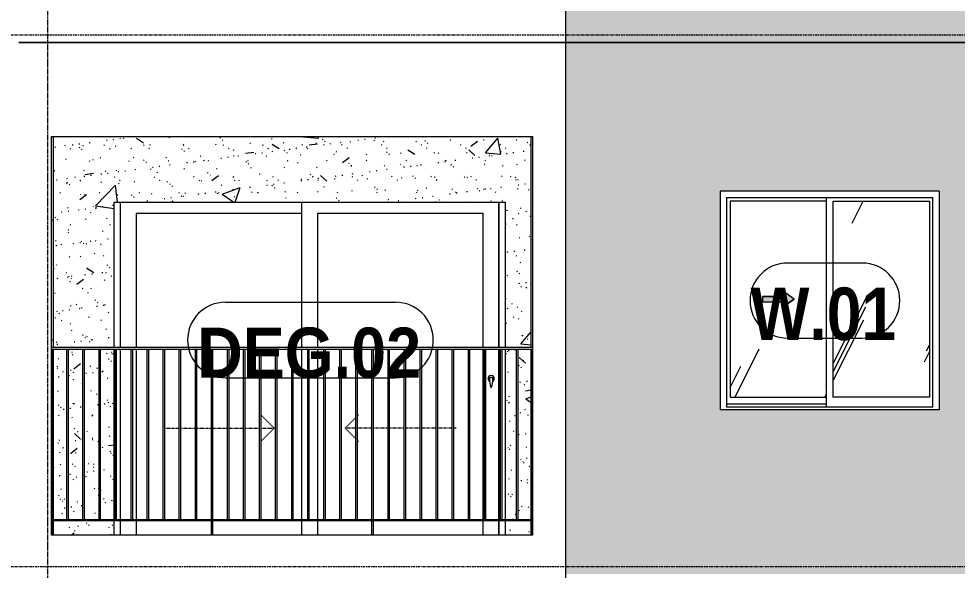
# Model space of a CAD drawing. Header units: millimetres. Extents: x -134153 to 99383, y -5233 to 35400.
# Drawn here: x 61274 to 67274, y 15775 to 19302 of the extents above; entities that cross this region are included whole.
import ezdxf

# ---------------------------------------------------------------- set-up
doc = ezdxf.new("R2010")
doc.units = ezdxf.units.MM
for name, pattern in [('1 NÉT CALL OUT', [6, 3, -3]), ('Centre', [31.75, 6.35, -4.7625, 15.875, -4.7625]), ('Dash', [6, 3, -3]), ('Grid Line', [22.225, 12.7, -3.175, 3.175, -3.175])]:
    doc.linetypes.add(name, pattern=pattern)
for name, color, linetype, lineweight in [('0-2', 250, 'Continuous', 5), ('A-DETL-GENF', 92, 'Continuous', 9), ('A-DETL-GENF-1', 92, '1 NÉT CALL OUT', 9), ('A-DOOR', 31, 'Continuous', 9), ('A-DOOR-FRAM', 31, 'Continuous', 9), ('A-DOOR-HDLN', 31, 'Dash', 9), ('A-DOOR-IDEN', 31, 'Continuous', 9), ('A-FLOR-HRAL', 11, 'Continuous', 9), ('A-FLOR-LEVL-2', 51, 'Centre', 9), ('A-GLAZ', 151, 'Continuous', 9), ('A-GLAZ-3', 7, '1 NÉT CALL OUT', 9), ('A-GLAZ-IDEN', 152, 'Continuous', 9), ('A-WALL', 113, 'Continuous', 9), ('A-WALL-PATT-1', 9, 'Continuous', 9), ('A-WALL-PATT-2', 111, 'Continuous', 5), ('I-WALL-1', 7, 'Continuous', 9), ('S-GRID-1', 1, 'Grid Line', 9)]:
    doc.layers.add(name, color=color, linetype=linetype, lineweight=lineweight)
doc.styles.add('Arial_B_1', font='arialbd_0.ttf', dxfattribs={"width": 0.85, "height": 336})
doc.styles.add('Arial_B_2', font='arialbd_0.ttf', dxfattribs={"width": 0.9, "height": 320})
pattern_1 = [(50, (82572.6, 0), (1165.978, -102.01), [121.92, -1341.12]), (355, (82572.6, 0), (-225.554, 1222.763), [97.536, -1072.896]), (100.451, (82669.8, -8.5), (940.433, 1120.746), [103.616, -1139.776]), (46.184, (82572.6, 325.1), (1734.906, -269.074), [182.88, -2011.68]), (96.636, (82717.2, 302.7), (1519.38, 1583.54), [155.42, -1709.66]), (351.184, (82572.6, 325.1), (1519.39, 1583.52), [146.3, -1609.34]), (21, (82735.2, 243.8), (970.332, -654.498), [121.92, -1341.12]), (326, (82735.2, 243.8), (395.533, 1178.804), [97.536, -1072.896]), (71.451, (82816, 189.3), (1365.87, 524.296), [103.616, -1139.776]), (37.5, (82572.62, 0), (19.767, 541.153), [53.645, -1006.246, 53.645, -1035.507, -1076.96]), (37.5, (82572.62, 0), (19.767, 541.153), [-2149.043, 53.645, -1023.315]), (7.5, (82572.6, 0), (427.646, 641.156), [53.645, -567.334, 53.645, -981.862, -410.464]), (7.5, (82572.6, 0), (427.646, 641.156), [-1656.486, 53.645, -356.82]), (327.5, (82210.1, 0), (867.782, -36.665), [53.645, -352.755, 53.645, -1214.323, -1682.496]), (327.5, (82210.1, 0), (867.782, -36.665), [-1674.368, 53.645, -1628.85]), (317.5, (82047.56, 0), (948.028, 162.73), [53.645, -474.675, 53.645, -788.416, -1194.816]), (317.5, (82047.56, 0), (948.028, 162.73), [-1370.38, 53.645, -1141.17])]
pattern_2 = [(37.5, (82572.62, 0), (-5.1206, 156.61216), [5.364, -118.181, 5.364, -132.812, -132.08]), (37.5, (82572.62, 0), (-5.1206, 156.61216), [-261.722, 5.364, -126.716]), (7.5, (82572.62, 0), (143.847, 229.3842), [5.364, -61.285, 5.364, -105.989, -42.672]), (7.5, (82572.62, 0), (143.847, 229.3842), [-178.003, 5.364, -37.308]), (327.5, (82472.65, 0), (253.1176, 0.4601), [5.364, -35.276, 5.364, -140.94, -191.008]), (327.5, (82472.65, 0), (253.1176, 0.4601), [-186.944, 5.364, -185.644]), (317.5, (82472.65, 0), (244.3381, 71.3376), [5.364, -14.956, 5.364, -90.546, -109.728]), (317.5, (82472.65, 0), (244.3381, 71.3376), [-116.23, 5.364, -104.364])]
pattern_3 = [(63.435, (84482.24, 111.3), (-0.002, 1625.6), [567.96, -3066.99]), (63.435, (82856.64, 111.3), (-0.002, 1625.6), [567.96, -3066.99]), (63.435, (85260.4, 425.35), (-0.002, 1625.6), [567.96, -3066.99]), (63.435, (83634.8, 425.35), (-0.002, 1625.6), [567.96, -3066.99]), (63.435, (85142.64, 314.5), (-0.002, 1625.6), [567.96, -3066.99]), (63.435, (83517.04, 314.5), (-0.002, 1625.6), [567.96, -3066.99]), (63.435, (85022.6, 949.4), (-0.002, 1625.6), [276.055, -3358.9]), (63.435, (83397, 949.4), (-0.002, 1625.6), [276.055, -3358.9]), (63.435, (84944.06, 851.15), (-0.002, 1625.6), [567.96, -3066.99]), (63.435, (83318.46, 851.15), (-0.002, 1625.6), [567.96, -3066.99]), (63.435, (84957.9, 921.7), (-0.002, 1625.6), [567.96, -3066.99]), (63.435, (83332.3, 921.7), (-0.002, 1625.6), [567.96, -3066.99]), (63.435, (84302.1, 612.2), (-0.002, 1625.6), [567.96, -3066.99]), (63.435, (82676.5, 612.2), (-0.002, 1625.6), [567.96, -3066.99]), (63.435, (84315.9, 695.35), (-0.002, 1625.6), [567.96, -3066.99]), (63.435, (82690.3, 695.35), (-0.002, 1625.6), [567.96, -3066.99]), (63.435, (84319.65, 755.3), (-0.002, 1625.6), [567.96, -3066.99]), (63.435, (82694.05, 755.3), (-0.002, 1625.6), [567.96, -3066.99])]

# ---------------------------------------------------------------- blocks, each defined once
blk = doc.blocks.new('NCV_TKTC_TANG 5_rvt-2-TKCS_MẶT ĐỨNG HƯỚNG NAM')
at = {"layer": 'A-WALL-PATT-1'}
h = blk.add_hatch(dxfattribs=at)
h.set_pattern_fill('FP_31', color=256, style=0, pattern_type=2)
h.set_pattern_definition(pattern_1)
h.paths.add_polyline_path([(99982.6, 16000), (99987.6, 16000), (99987.1, 16090), (99982.6, 16090), (99982.6, 16006.2)])
h.paths.add_polyline_path([(99987.1, 16100), (99987.6, 16100), (99987.6, 17190), (99982.6, 17190), (99982.6, 16100)])
h.paths.add_polyline_path([(99987.6, 17200), (99987.6, 18550), (99977.6, 18550), (99977.6, 17200), (99983.4, 17200)])
h = blk.add_hatch(dxfattribs=at)
h.set_pattern_fill('FP_32', color=256, style=0, pattern_type=2)
h.set_pattern_definition(pattern_2)
h.paths.add_polyline_path([(99982.6, 16000), (99987.6, 16000), (99987.1, 16090), (99982.6, 16090), (99982.6, 16006.2)])
h.paths.add_polyline_path([(99987.1, 16100), (99987.6, 16100), (99987.6, 17190), (99982.6, 17190), (99982.6, 16100)])
h.paths.add_polyline_path([(99987.6, 17200), (99987.6, 18550), (99977.6, 18550), (99977.6, 17200), (99983.4, 17200)])
h = blk.add_hatch(dxfattribs=at)
h.set_pattern_fill('FP_31', color=256, style=0, pattern_type=2)
h.set_pattern_definition(pattern_1)
h.paths.add_polyline_path([(99987.6, 16000), (100377.6, 16000), (100377.6, 16090), (99987.6, 16090), (99987.6, 16012.5)])
h.paths.add_polyline_path([(103042.6, 16000), (103042.6, 16090), (102877.6, 16090), (102877.6, 16000), (103031.7, 16000)])
h.paths.add_polyline_path([(102949.8, 16100), (102949.8, 17190), (102877.6, 17190), (102877.6, 16100)])
h.paths.add_polyline_path([(100030.3, 16100), (100075.2, 16100), (100075.2, 17190), (99987.6, 17190), (99987.6, 16100), (100021.4, 16100)])
h.paths.add_polyline_path([(102959.8, 16100), (103042.6, 16100), (103042.6, 17190), (102959.8, 17190), (102959.8, 16451.2)])
h.paths.add_polyline_path([(100085.2, 16100), (100177.9, 16100), (100177.9, 17190), (100085.2, 17190), (100085.2, 16421)])
h.paths.add_polyline_path([(100187.9, 16100), (100280.6, 16100), (100280.6, 17190), (100187.9, 17190), (100187.9, 16451.2)])
h.paths.add_polyline_path([(100290.6, 16100), (100377.6, 16100), (100377.6, 17190), (100290.6, 17190), (100290.6, 16451.2)])
h.paths.add_polyline_path([(102877.6, 17200), (103042.6, 17200), (103042.6, 18550), (99987.6, 18550), (99987.6, 17200), (100377.6, 17200), (100377.6, 18130), (102877.6, 18130), (102877.6, 17555.4)])
h = blk.add_hatch(dxfattribs=at)
h.set_pattern_fill('FP_32', color=256, style=0, pattern_type=2)
h.set_pattern_definition(pattern_2)
h.paths.add_polyline_path([(99987.6, 16000), (100377.6, 16000), (100377.6, 16090), (99987.6, 16090), (99987.6, 16012.5)])
h.paths.add_polyline_path([(103042.6, 16000), (103042.6, 16090), (102877.6, 16090), (102877.6, 16000), (103031.7, 16000)])
h.paths.add_polyline_path([(102949.8, 16100), (102949.8, 17190), (102877.6, 17190), (102877.6, 16100)])
h.paths.add_polyline_path([(100030.3, 16100), (100075.2, 16100), (100075.2, 17190), (99987.6, 17190), (99987.6, 16100), (100021.4, 16100)])
h.paths.add_polyline_path([(102959.8, 16100), (103042.6, 16100), (103042.6, 17190), (102959.8, 17190), (102959.8, 16451.2)])
h.paths.add_polyline_path([(100085.2, 16100), (100177.9, 16100), (100177.9, 17190), (100085.2, 17190), (100085.2, 16421)])
h.paths.add_polyline_path([(100187.9, 16100), (100280.6, 16100), (100280.6, 17190), (100187.9, 17190), (100187.9, 16451.2)])
h.paths.add_polyline_path([(100290.6, 16100), (100377.6, 16100), (100377.6, 17190), (100290.6, 17190), (100290.6, 16451.2)])
h.paths.add_polyline_path([(102877.6, 17200), (103042.6, 17200), (103042.6, 18550), (99987.6, 18550), (99987.6, 17200), (100377.6, 17200), (100377.6, 18130), (102877.6, 18130), (102877.6, 17555.4)])
at = {"layer": 'I-WALL-1'}
for p, q in [((99987.6, 18550), (99987.6, 17200)), ((103042.6, 17200), (103042.6, 18550)), ((100377.6, 17200), (100377.6, 18130)), ((100377.6, 18130), (102877.6, 18130)), ((102877.6, 18130), (102877.6, 17200)), ((99987.6, 17190), (99987.6, 16100)), ((100377.6, 16100), (100377.6, 17190)), ((102877.6, 17190), (102877.6, 16100)), ((103042.6, 16100), (103042.6, 17190)), ((99987.6, 16090), (99987.6, 16000)), ((100377.6, 16000), (100377.6, 16090)), ((102877.6, 16090), (102877.6, 16000)), ((103042.6, 16000), (103042.6, 16090))]:
    blk.add_line(p, q, dxfattribs=at)
blk = doc.blocks.new('1_FAMILY RVT - W01-WxH 1400x1400xmm-V366-TKCS_MẶT ĐỨNG HƯỚNG NAM')
at = {"layer": 'A-DETL-GENF-1'}
blk.add_hatch(color=256, dxfattribs=at).paths.add_polyline_path([(104657.1, 17462.1), (104724.8, 17509.5), (104657.1, 17557), (104657.1, 17526.5), (104521.6, 17526.5), (104521.6, 17492.6), (104657.1, 17492.6)])
at = {"layer": 'A-GLAZ'}
h = blk.add_hatch(dxfattribs=at)
h.set_pattern_fill('FP_30', color=256, style=0, pattern_type=2)
h.set_pattern_definition(pattern_3)
h.paths.add_polyline_path([(104316.1, 16882.6), (104930.3, 16882.6), (104930.3, 18136.5), (104316.1, 18136.5), (104316.1, 17496.8)])
h.paths.add_polyline_path([(104657.1, 17462.1), (104657.1, 17492.6), (104521.6, 17492.6), (104521.6, 17526.5), (104657.1, 17526.5), (104657.1, 17557), (104724.8, 17509.5), (104700.6, 17492.6)])
h = blk.add_hatch(dxfattribs=at)
h.set_pattern_fill('FP_30', color=256, style=0, pattern_type=2)
h.set_pattern_definition(pattern_3)
h.paths.add_polyline_path([(105589.1, 16882.6), (105589.1, 18136.5), (104974.8, 18136.5), (104974.8, 16882.6)])
at = {"layer": 'A-DETL-GENF'}
for p, q in [((104521.6, 17526.5), (104521.6, 17492.6)), ((104521.6, 17526.5), (104657.1, 17526.5)), ((104657.1, 17526.5), (104521.6, 17526.5)), ((104521.6, 17526.5), (104521.6, 17492.6)), ((104657.1, 17557), (104657.1, 17526.5)), ((104724.8, 17509.5), (104657.1, 17557)), ((104724.8, 17509.5), (104657.1, 17557)), ((104657.1, 17557), (104657.1, 17526.5)), ((104521.6, 17492.6), (104657.1, 17492.6)), ((104521.6, 17492.6), (104657.1, 17492.6)), ((104724.8, 17509.5), (104657.1, 17462.1)), ((104657.1, 17462.1), (104724.8, 17509.5)), ((104657.1, 17492.6), (104657.1, 17462.1)), ((104657.1, 17492.6), (104657.1, 17462.1))]:
    blk.add_line(p, q, dxfattribs=at)
at = {"layer": 'A-GLAZ'}
for p, q in [((105652.6, 18200), (104252.6, 18200)), ((104252.6, 18200), (104252.6, 16800)), ((105652.6, 18200), (105652.6, 16800)), ((104293.5, 18159.1), (105611.6, 18159.1)), ((104293.5, 16819), (104293.5, 18159.1)), ((104316.1, 18136.5), (104316.1, 16882.6)), ((104930.3, 18136.5), (104316.1, 18136.5)), ((104930.3, 18159.1), (104930.3, 16819)), ((104974.8, 16882.6), (104974.8, 18136.5)), ((104974.8, 18136.5), (105589.1, 18136.5)), ((105589.1, 18136.5), (105589.1, 16882.6)), ((105611.6, 16819), (105611.6, 18159.1)), ((104316.1, 16882.6), (104930.3, 16882.6)), ((105589.1, 16882.6), (104974.8, 16882.6)), ((105652.6, 16800), (104252.6, 16800)), ((104930.3, 16838.1), (104293.5, 16838.1)), ((104930.3, 16838.1), (104293.5, 16838.1)), ((105611.6, 16819), (104293.5, 16819))]:
    blk.add_line(p, q, dxfattribs=at)
blk = doc.blocks.new('DEG_02-DEG_03 - DEG_02-2500x2400mm-CỬA ĐI 02 CÁNH TRƯỢT-V252-TKCS_MẶT ĐỨNG HƯỚNG NAM')
at = {"layer": 'A-DOOR'}
for p, q in [((101577.6, 10400), (101577.6, 11330)), ((102837.6, 11330), (102837.6, 10400)), ((100517.6, 11260), (100517.6, 10400)), ((100517.6, 11260), (101577.6, 11260)), ((101677.6, 11260), (101677.6, 10400)), ((101677.6, 11260), (102737.6, 11260)), ((102737.6, 10400), (102737.6, 11260)), ((100517.6, 10390), (100517.6, 9300)), ((101577.6, 9300), (101577.6, 10390)), ((101677.6, 10390), (101677.6, 9300)), ((102737.6, 9300), (102737.6, 10390)), ((102837.6, 10390), (102837.6, 9300)), ((100517.6, 9290), (100517.6, 9200)), ((101577.6, 9200), (101577.6, 9290)), ((101677.6, 9290), (101677.6, 9200)), ((102737.6, 9200), (102737.6, 9290)), ((102837.6, 9290), (102837.6, 9200))]:
    blk.add_line(p, q, dxfattribs=at)
at = {"layer": 'A-DOOR', "flags": 128}
blk.add_lwpolyline([(102789.1, 10208.7), (102789.1, 10208.7), (102789, 10208.7), (102789, 10208.7), (102789, 10208.7), (102789, 10208.7), (102789, 10208.7), (102789, 10208.7), (102788.9, 10208.7), (102788.9, 10208.7), (102788.9, 10208.7), (102788.9, 10208.7), (102788.8, 10208.7), (102788.8, 10208.7), (102788.8, 10208.7), (102788.7, 10208.7), (102788.7, 10208.7), (102788.7, 10208.7), (102788.6, 10208.7), (102788.6, 10208.7), (102788.5, 10208.7), (102788.5, 10208.7), (102788.4, 10208.7), (102788.4, 10208.7), (102788.3, 10208.7), (102788.3, 10208.7), (102788.2, 10208.7), (102788.2, 10208.7), (102788.1, 10208.7), (102788.1, 10208.7), (102788, 10208.7), (102787.9, 10208.7), (102787.9, 10208.7), (102787.8, 10208.7), (102787.8, 10208.7), (102787.7, 10208.7), (102787.6, 10208.7), (102787.6, 10208.7), (102787.5, 10208.7), (102787.5, 10208.7), (102787.4, 10208.7), (102787.3, 10208.7), (102787.3, 10208.7), (102787.2, 10208.7), (102787.2, 10208.7), (102787.1, 10208.7), (102787.1, 10208.7), (102787, 10208.7), (102786.9, 10208.7), (102786.9, 10208.7), (102786.8, 10208.7), (102786.8, 10208.7), (102786.7, 10208.7), (102786.7, 10208.7), (102786.6, 10208.7), (102786.6, 10208.7), (102786.5, 10208.7), (102786.5, 10208.7), (102786.5, 10208.7), (102786.4, 10208.7), (102786.4, 10208.7), (102786.3, 10208.7), (102786.3, 10208.7), (102786.3, 10208.7), (102786.2, 10208.7), (102786.2, 10208.7), (102786.2, 10208.7), (102786.2, 10208.7), (102786.2, 10208.7), (102786.1, 10208.7), (102786.1, 10208.7), (102786.1, 10208.7), (102786.1, 10208.7), (102786.1, 10208.7), (102786.1, 10208.7), (102786.1, 10208.7)], dxfattribs=at)
at = {"layer": 'A-DOOR'}
for centre, radius, start, end in [((102787.6, 10200), 20, 0, 180), ((102787.6, 10200), 20, 180, 240), ((102786.1, 10199.2), 9.45, 90, 180), ((102789.1, 10199.2), 9.45, 0, 90), ((102787.6, 10200), 20, 300, 0), ((102941.4, 10199.2), 164.8, 180, 199.13397), ((102787.9, 10146), 2.34, 199.13397, 261.03098), ((102787.2, 10146), 2.34, 278.96902, 340.86603), ((102633.8, 10199.2), 164.8, 340.86603, 0)]:
    blk.add_arc(centre, radius, start, end, dxfattribs=at)
at = {"layer": 'A-DOOR-FRAM'}
for p, q in [((100417.6, 10400), (100417.6, 11330)), ((102837.6, 10400), (102837.6, 11330)), ((100417.6, 9300), (100417.6, 10390)), ((102837.6, 9300), (102837.6, 10390)), ((100417.6, 9200), (100417.6, 9290)), ((102837.6, 9200), (102837.6, 9290))]:
    blk.add_line(p, q, dxfattribs=at)
at = {"layer": 'A-DOOR-HDLN'}
for p, q in [((101400.3, 9884.2), (101317.2, 9967.3)), ((101933.2, 9962.6), (101939.7, 9969.1)), ((101854.8, 9884.2), (101923.2, 9952.6)), ((100701.2, 9884.2), (100793.9, 9884.2)), ((100803.9, 9884.2), (100896.5, 9884.2)), ((100906.5, 9884.2), (100999.2, 9884.2)), ((101009.2, 9884.2), (101101.9, 9884.2)), ((101111.9, 9884.2), (101204.5, 9884.2)), ((101215.6, 9884.2), (101307.2, 9884.2)), ((101400.3, 9884.2), (101317.2, 9801.1)), ((101317.2, 9884.2), (101400.3, 9884.2)), ((101854.8, 9884.2), (101923.2, 9815.8)), ((101923.2, 9884.2), (101854.8, 9884.2)), ((102025.9, 9884.2), (101933.2, 9884.2)), ((102128.5, 9884.2), (102035.9, 9884.2)), ((102231.2, 9884.2), (102138.5, 9884.2)), ((102333.8, 9884.2), (102241.2, 9884.2)), ((102436.5, 9884.2), (102343.8, 9884.2)), ((102539.2, 9884.2), (102446.5, 9884.2)), ((102564.8, 9884.2), (102549.2, 9884.2)), ((101933.2, 9805.8), (101939.7, 9799.4))]:
    blk.add_line(p, q, dxfattribs=at)
blk = doc.blocks.new('Railing - 10mm-1251313-TKCS_MẶT ĐỨNG HƯỚNG NAM')
at = {"layer": 'A-FLOR-HRAL'}
for p, q in [((52620.064287, 5900), (52620.064287, 6990)), ((52630.064287, 5900), (52630.064287, 6990))]:
    blk.add_line(p, q, dxfattribs=at)
blk = doc.blocks.new('Railing - 50 x 10mm-1251315-TKCS_MẶT ĐỨNG HƯỚNG NAM')
at = {"layer": 'A-FLOR-HRAL'}
for p, q in [((51697.564287, 5800), (51697.564287, 6990)), ((51707.564287, 6990), (51697.564287, 6990)), ((51707.564287, 5800), (51707.564287, 6990))]:
    blk.add_line(p, q, dxfattribs=at)
blk = doc.blocks.new('Railing - 50 x 10mm-1251311-TKCS_MẶT ĐỨNG HƯỚNG NAM')
at = {"layer": 'A-FLOR-HRAL'}
for p in [(52722.564287, 5800), (52727.564287, 6990)]:
    blk.add_line(p, (52722.564287, 6990), dxfattribs=at)
blk = doc.blocks.new('Railing - 50 x 10mm-V294-TKCS_MẶT ĐỨNG HƯỚNG NAM')
at = {"layer": 'A-FLOR-HRAL'}
blk.add_line((103052.5, 5800), (103052.5, 6990), dxfattribs=at)
blk = doc.blocks.new('Railing - Railing-3262224-TKCS_MẶT ĐỨNG HƯỚNG NAM')
at = {"layer": 'A-FLOR-HRAL'}
for p, q in [((99977.6, 16100), (103052.6, 16100)), ((103052.6, 16090), (99977.6, 16090))]:
    blk.add_line(p, q, dxfattribs=at)
at = {"extrusion": (0, 0, -1), "zscale": -1}
for name, p in [('Railing - 50 x 10mm-1251311-TKCS_MẶT ĐỨNG HƯỚNG NAM', (-152705.1, 10200)), ('Railing - 10mm-1251313-TKCS_MẶT ĐỨNG HƯỚNG NAM', (-152705.3, 10200)), ('Railing - 10mm-1251313-TKCS_MẶT ĐỨNG HƯỚNG NAM', (-152808, 10200)), ('Railing - 10mm-1251313-TKCS_MẶT ĐỨNG HƯỚNG NAM', (-152910.6, 10200)), ('Railing - 10mm-1251313-TKCS_MẶT ĐỨNG HƯỚNG NAM', (-153013.3, 10200)), ('Railing - 10mm-1251313-TKCS_MẶT ĐỨNG HƯỚNG NAM', (-153116, 10200)), ('Railing - 10mm-1251313-TKCS_MẶT ĐỨNG HƯỚNG NAM', (-153218.6, 10200)), ('Railing - 10mm-1251313-TKCS_MẶT ĐỨNG HƯỚNG NAM', (-153321.3, 10200)), ('Railing - 10mm-1251313-TKCS_MẶT ĐỨNG HƯỚNG NAM', (-153423.9, 10200)), ('Railing - 10mm-1251313-TKCS_MẶT ĐỨNG HƯỚNG NAM', (-153526.6, 10200)), ('Railing - 50 x 10mm-1251315-TKCS_MẶT ĐỨNG HƯỚNG NAM', (-152706.8, 10200)), ('Railing - 10mm-1251313-TKCS_MẶT ĐỨNG HƯỚNG NAM', (-153731.9, 10200)), ('Railing - 10mm-1251313-TKCS_MẶT ĐỨNG HƯỚNG NAM', (-153834.6, 10200)), ('Railing - 10mm-1251313-TKCS_MẶT ĐỨNG HƯỚNG NAM', (-153937.3, 10200)), ('Railing - 10mm-1251313-TKCS_MẶT ĐỨNG HƯỚNG NAM', (-154039.9, 10200)), ('Railing - 10mm-1251313-TKCS_MẶT ĐỨNG HƯỚNG NAM', (-154142.6, 10200)), ('Railing - 10mm-1251313-TKCS_MẶT ĐỨNG HƯỚNG NAM', (-154245.3, 10200)), ('Railing - 10mm-1251313-TKCS_MẶT ĐỨNG HƯỚNG NAM', (-154347.9, 10200)), ('Railing - 10mm-1251313-TKCS_MẶT ĐỨNG HƯỚNG NAM', (-154450.6, 10200)), ('Railing - 10mm-1251313-TKCS_MẶT ĐỨNG HƯỚNG NAM', (-154553.3, 10200)), ('Railing - 50 x 10mm-1251315-TKCS_MẶT ĐỨNG HƯỚNG NAM', (-153733.4, 10200)), ('Railing - 10mm-1251313-TKCS_MẶT ĐỨNG HƯỚNG NAM', (-154758.6, 10200)), ('Railing - 10mm-1251313-TKCS_MẶT ĐỨNG HƯỚNG NAM', (-154861.2, 10200)), ('Railing - 10mm-1251313-TKCS_MẶT ĐỨNG HƯỚNG NAM', (-154963.9, 10200)), ('Railing - 10mm-1251313-TKCS_MẶT ĐỨNG HƯỚNG NAM', (-155066.6, 10200)), ('Railing - 10mm-1251313-TKCS_MẶT ĐỨNG HƯỚNG NAM', (-155169.2, 10200)), ('Railing - 10mm-1251313-TKCS_MẶT ĐỨNG HƯỚNG NAM', (-155271.9, 10200)), ('Railing - 10mm-1251313-TKCS_MẶT ĐỨNG HƯỚNG NAM', (-155374.6, 10200)), ('Railing - 10mm-1251313-TKCS_MẶT ĐỨNG HƯỚNG NAM', (-155477.2, 10200)), ('Railing - 10mm-1251313-TKCS_MẶT ĐỨNG HƯỚNG NAM', (-155579.9, 10200))]:
    blk.add_blockref(name, p, dxfattribs=at)
blk.add_blockref('Railing - 50 x 10mm-V294-TKCS_MẶT ĐỨNG HƯỚNG NAM', (0, 10200))
blk = doc.blocks.new('Top Rail Type - Top Rail_Internal_-3262225-TKCS_MẶT ĐỨNG HƯỚNG NAM')
at = {"layer": 'A-FLOR-HRAL'}
for p, q in [((103052.564287, 17200), (99977.564287, 17200)), ((99977.564287, 17190), (103052.564287, 17190))]:
    blk.add_line(p, q, dxfattribs=at)
blk = doc.blocks.new('SSA-WINDOW TAG - 10-2062020-TKCS_MẶT ĐỨNG HƯỚNG NAM')
at = {"layer": 'A-GLAZ-IDEN'}
for p, q in [((43760.064287, 11140), (43282.564287, 11140)), ((43282.564287, 10660), (43760.064287, 10660))]:
    blk.add_line(p, q, dxfattribs=at)
for centre, start, end in [((43282.564287, 10900), 90, 270), ((43760.064287, 10900), 270, 90)]:
    blk.add_arc(centre, 240, start, end, dxfattribs=at)
blk = doc.blocks.new('STN_Door Tag - STN_Door Tag-1788670-TKCS_MẶT ĐỨNG HƯỚNG NAM')
at = {"layer": 'A-DOOR-IDEN'}
for p, q in [((50538.4, 10689.1), (51626.5, 10689.1)), ((50538.4, 10206.1), (51626.5, 10206.1))]:
    blk.add_line(p, q, dxfattribs=at)
for centre, start, end in [((50538.4, 10447.6), 90, 270), ((51626.5, 10447.6), 270, 90)]:
    blk.add_arc(centre, 241.5, start, end, dxfattribs=at)

msp = doc.modelspace()

# ---------------------------------------------------------------- hatches: boundary and pattern name
at = {"layer": 'A-WALL-PATT-2'}
h = msp.add_hatch(color=256, dxfattribs=at)
h.paths.add_polyline_path([(67117.9, 19150), (68358.9, 19150), (68358.9, 22550), (64768.9, 22550), (64768.9, 19150), (65895.1, 19150)])
h.paths.add_polyline_path([(67158.9, 20200), (65758.9, 20200), (65758.9, 21600), (67158.9, 21600), (67158.9, 20219.1)])
h = msp.add_hatch(color=256, dxfattribs=at)
h.paths.add_polyline_path([(65895.1, 15750), (68358.9, 15750), (68358.9, 19150), (64768.9, 19150), (64768.9, 15750)])
h.paths.add_polyline_path([(65799.8, 16800), (65758.9, 16800), (65758.9, 18200), (67158.9, 18200), (67158.9, 16800), (65895.1, 16800)])

# ---------------------------------------------------------------- linework, layer by layer
at = {"layer": 'A-FLOR-LEVL-2'}
for p, q in [((-12769.4, 19200), (95658.9, 19200)), ((-12769.4, 15800), (95658.9, 15800))]:
    msp.add_line(p, q, dxfattribs=at)
at = {"layer": 'A-WALL'}
for p, q in [((64768.9, 29350), (64768.9, 5600)), ((68358.9, 19150), (61273.9, 19150)), ((61273.9, 19150), (68358.9, 19150)), ((61483.9, 18550), (64558.9, 18550)), ((61483.9, 16000), (61483.9, 18550)), ((64558.9, 18550), (64558.9, 16000)), ((64558.9, 16000), (61483.9, 16000))]:
    msp.add_line(p, q, dxfattribs=at)
at = {"layer": 'S-GRID-1'}
msp.add_line((61458.9, 856.3), (61458.9, 30285.9), dxfattribs=at)

# ---------------------------------------------------------------- block references
at = {"layer": '0-2'}
msp.add_blockref('NCV_TKTC_TANG 5_rvt-2-TKCS_MẶT ĐỨNG HƯỚNG NAM', (-38493.7, 0), dxfattribs=at)
at = {"layer": 'A-DOOR'}
msp.add_blockref('DEG_02-DEG_03 - DEG_02-2500x2400mm-CỬA ĐI 02 CÁNH TRƯỢT-V252-TKCS_MẶT ĐỨNG HƯỚNG NAM', (-38493.7, 6800), dxfattribs=at)
at = {"layer": 'A-DOOR-IDEN'}
msp.add_blockref('STN_Door Tag - STN_Door Tag-1788670-TKCS_MẶT ĐỨNG HƯỚNG NAM', (12056.3, 6800), dxfattribs=at)
at = {"layer": 'A-FLOR-HRAL'}
for name in ['Top Rail Type - Top Rail_Internal_-3262225-TKCS_MẶT ĐỨNG HƯỚNG NAM', 'Railing - Railing-3262224-TKCS_MẶT ĐỨNG HƯỚNG NAM']:
    msp.add_blockref(name, (-38493.7, 0), dxfattribs=at)
at = {"layer": 'A-GLAZ-3'}
msp.add_blockref('1_FAMILY RVT - W01-WxH 1400x1400xmm-V366-TKCS_MẶT ĐỨNG HƯỚNG NAM', (-38493.7, 0), dxfattribs=at)
at = {"layer": 'A-GLAZ-IDEN'}
msp.add_blockref('SSA-WINDOW TAG - 10-2062020-TKCS_MẶT ĐỨNG HƯỚNG NAM', (22906.3, 6600), dxfattribs=at)

# ---------------------------------------------------------------- texts
at = {"layer": 'A-DOOR-IDEN', "insert": (63130.6, 17164.6), "char_height": 320, "width": 1467.36, "attachment_point": 5, "line_spacing_factor": 0.936439, "style": 'Arial_B_2'}
msp.add_mtext('\\pt7.2,14.4,21.6,28.8,36,43.2,50.4,57.6,64.8,72,79.2,86.4,93.6,100.8,108,115.2,122.4,129.6,136.8,144,151.2,158.4,165.6,172.8,180,187.2,194.4,201.6,208.8,216,223.2,230.4;DEG.02', dxfattribs=at)
at = {"layer": 'A-GLAZ-IDEN', "insert": (66417.6, 17412.7), "char_height": 336, "width": 962.88, "attachment_point": 5, "line_spacing_factor": 0.936439, "style": 'Arial_B_1'}
msp.add_mtext('\\pt6.80064,13.60128,20.39856,27.1992,33.99984,40.80048,47.60112,54.3984,61.19904,67.99968,74.80032,81.60096,88.4016,95.19888,101.99952,108.80016,115.6008,122.40144,129.19872,135.99936,142.8,149.60064,156.40128,163.19856,169.9992,176.79984,183.60048,190.40112,197.1984,203.99904,210.79968,217.60032;W.01', dxfattribs=at)

doc.saveas('drawing.dxf')
